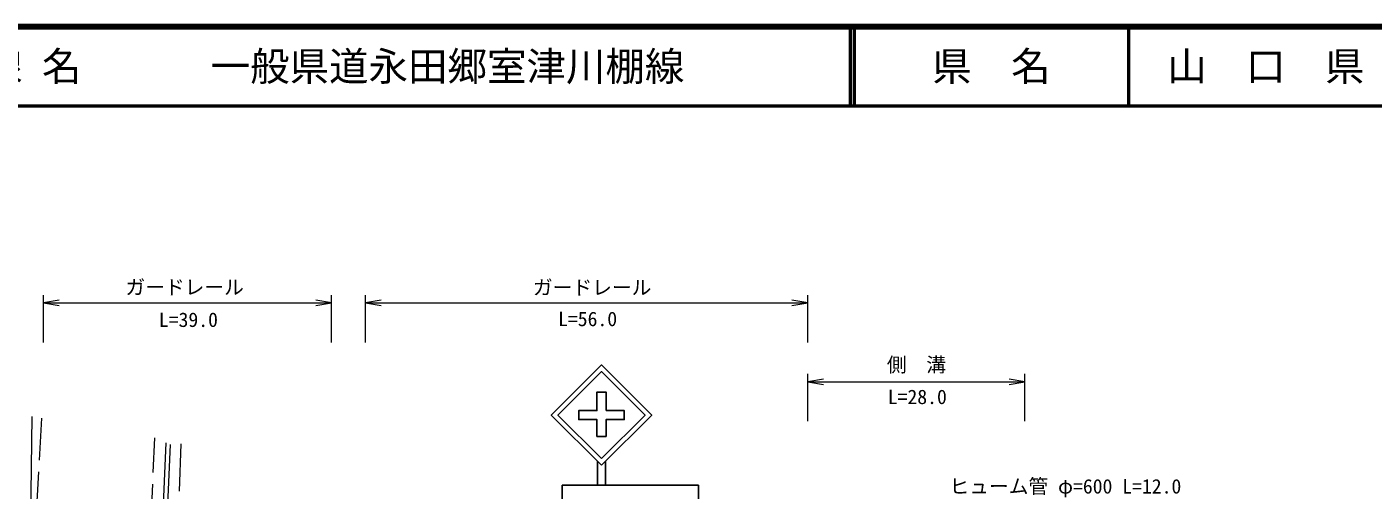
# Model space of a CAD drawing. Units: millimetres, scale not verified. Extents: x 40000 to 680000, y 20000 to 380000.
# Drawn here: x 193463 to 363968, y 321269 to 380000 of the extents above; entities that cross this region are included whole.
import ezdxf
from ezdxf.enums import TextEntityAlignment as Align

# ---------------------------------------------------------------- set-up
doc = ezdxf.new("R2010")
doc.units = ezdxf.units.MM
doc.header["$LTSCALE"] = 1000
doc.linetypes.add('DASHED', pattern=[7.5, 6, -1.5])
for name, color, linetype, lineweight in [('M-STR-HTXT', 7, 'Continuous', 13), ('M-STR-STRC', 7, 'Continuous', 25), ('M-TTL', 2, 'Continuous', 140), ('M-TTL-LINE', 7, 'Continuous', 50), ('M-WORK', 1, 'Continuous', 13)]:
    doc.layers.add(name, color=color, linetype=linetype, lineweight=lineweight)
doc.layers.add('M-TTL-TXT', color=7, linetype='Continuous')
doc.styles.add('ＭＳ ゴシック', font='')
doc.styles.get('ＭＳ ゴシック').set_extended_font_data('MS Gothic')

# ---------------------------------------------------------------- blocks, each defined once
blk = doc.blocks.new('open_arrow')
at = {"color": 0, "linetype": 'Continuous', "lineweight": -2}
blk.add_lwpolyline([(7.5, 1.25), (0, 0), (7.5, -1.25)], dxfattribs=at)

msp = doc.modelspace()

# ---------------------------------------------------------------- linework, layer by layer
at = {"layer": 'M-STR-HTXT'}
for p, q in [((195547, 340000), (195547, 346000)), ((195547, 345000), (232061, 345000)), ((232061, 340000), (232061, 346000)), ((236338, 340000), (236338, 346000)), ((236338, 345000), (292362, 345000)), ((292362, 340000), (292362, 346000)), ((292362, 330000), (292362, 336000)), ((319862, 330000), (319862, 336000)), ((292362, 335000), (319862, 335000))]:
    msp.add_line(p, q, dxfattribs=at)
at = {"layer": 'M-STR-STRC'}
for p, q in [((265744, 324915), (265744, 321915)), ((266744, 321915), (266744, 324915)), ((261238, 321915), (261238, 312772)), ((261238, 321915), (278533, 321915)), ((278533, 321915), (278533, 312772))]:
    msp.add_line(p, q, dxfattribs=at)
for points in [[(266244, 324415), (272608, 330778), (266244, 337142), (259880, 330778)], [(266244, 325263), (271760, 330778), (266244, 336294), (260729, 330778)], [(266820, 331354), (266820, 333691), (265669, 333691), (265669, 331354), (263368, 331354), (263368, 330203), (265669, 330203), (265669, 328082), (266820, 328082), (266820, 330203), (269121, 330203), (269121, 331354)]]:
    msp.add_lwpolyline(points, close=True, dxfattribs=at)
at = {"layer": 'M-TTL'}
msp.add_line((680000, 380000), (40000, 380000), dxfattribs=at)
at = {"layer": 'M-TTL-LINE'}
for p, q in [((297750, 380000), (297750, 370000)), ((298250, 380000), (298250, 370000)), ((333000, 380000), (333000, 370000)), ((40000, 370000), (680000, 370000))]:
    msp.add_line(p, q, dxfattribs=at)
at = {"layer": 'M-WORK', "linetype": 'DASHED'}
for p, q in [((194614, 317578), (195341, 330400)), ((208806, 308523), (209660, 327878)), ((212967, 327139), (212260, 307740))]:
    msp.add_line(p, q, dxfattribs=at)
at = {"layer": 'M-WORK'}
for p, q in [((210239, 308199), (211102, 327244)), ((211595, 327068), (210812, 308069))]:
    msp.add_line(p, q, dxfattribs=at)
msp.add_lwpolyline([(194085, 330596), (193920, 317673), (194131, 311153), (195547, 307771), (201445, 306778), (205495, 305793), (209639, 304652), (215518, 302463), (232061, 297522), (233312, 298773), (233906, 300946)], dxfattribs=at)

# ---------------------------------------------------------------- block references
at = {"layer": 'M-STR-HTXT', "xscale": 267, "yscale": 267}
for p in [(195547, 345000), (236338, 345000), (292362, 335000)]:
    msp.add_blockref('open_arrow', p, dxfattribs=at)
at = {"layer": 'M-STR-HTXT', "xscale": 267, "yscale": 267, "rotation": 180}
for p in [(232061, 345000), (292362, 345000), (319862, 335000)]:
    msp.add_blockref('open_arrow', p, dxfattribs=at)

# ---------------------------------------------------------------- texts
at = {"layer": 'M-STR-HTXT', "style": 'ＭＳ ゴシック'}
for s, p in [('ガードレール', (213441, 346997)), ('ガードレール', (265059, 346967)), ('側\u3000溝', (306131, 337168)), ('ヒューム管 φ=600 L=12.0', (325000, 321750))]:
    msp.add_text(s, height=1833, dxfattribs=at).set_placement(p, align=Align.MIDDLE_CENTER)
for s, p in [('L=39.0', (213916, 341403)), ('L=56.0', (264478, 341505)), ('L=28.0', (306237, 331626))]:
    msp.add_text(s, height=1833, dxfattribs=at).set_placement(p, align=Align.BOTTOM_CENTER)
at = {"layer": 'M-TTL-TXT', "style": 'ＭＳ ゴシック'}
for s, p in [('路 線 名', (180380, 375000)), ('一般県道永田郷室津川棚線', (216734, 375000))]:
    msp.add_text(s, height=3666, dxfattribs=at).set_placement(p, align=Align.MIDDLE_LEFT)
for s, p in [('県\u3000名', (315625, 375000)), ('山\u3000口\u3000県', (350375, 375000))]:
    msp.add_text(s, height=3666, dxfattribs=at).set_placement(p, align=Align.MIDDLE_CENTER)

doc.saveas('drawing.dxf')
